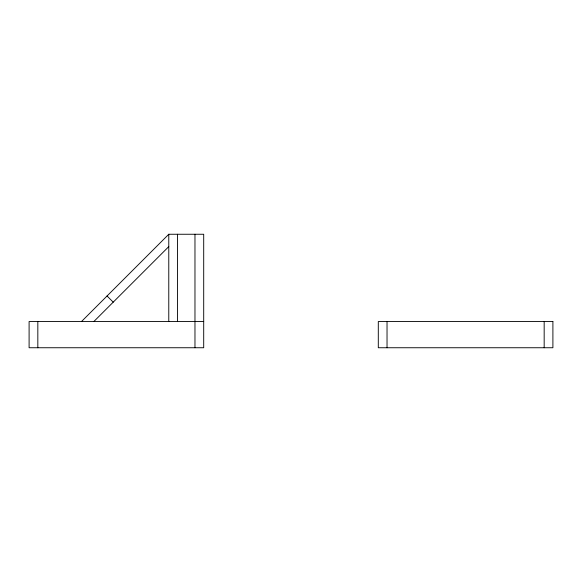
<?xml version="1.0" encoding="UTF-8"?>
<svg xmlns="http://www.w3.org/2000/svg" width="582" height="582" viewBox="0 0 582 582"><rect width="100%" height="100%" fill="white"/><g stroke="black" fill="none" stroke-linecap="round" stroke-linejoin="round"><path stroke-width="0.87" d="M81.48 321.555L168.78 234.255L203.7 234.255L203.7 347.745L29.1 347.745L29.1 321.555L203.7 321.555M93.826 321.555L168.78 246.601M107.052 295.983L113.221 302.16M544.17 321.555L544.17 347.745M387.03 321.555L387.03 347.745M194.97 234.255L194.97 347.745M177.51 234.255L177.51 321.555M168.78 234.255L168.78 321.555M37.83 321.555L37.83 347.745M552.9 321.555L378.3 321.555L378.3 347.745L552.9 347.745L552.9 321.555"/></g></svg>
